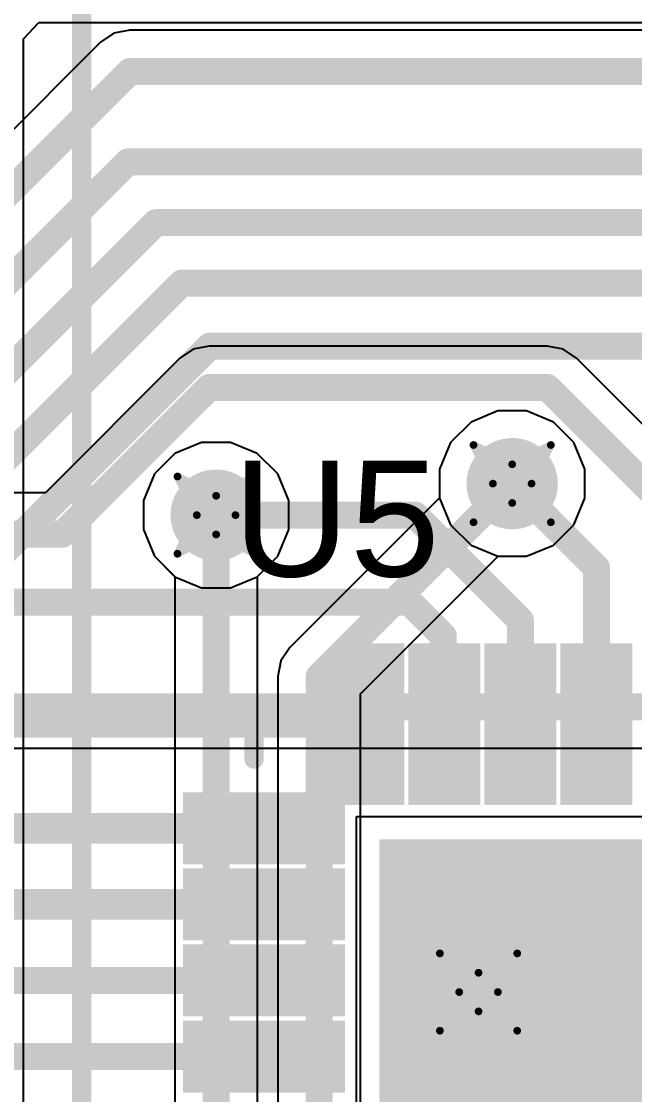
# Model space of a CAD drawing. Header units: inches. Extents: x -3 to 488, y -11 to 93.
# Drawn here: x 59.88 to 63.91, y 21.97 to 29.02 of the extents above; entities that cross this region are included whole.
import ezdxf

# ---------------------------------------------------------------- set-up
doc = ezdxf.new("R2010")
doc.units = ezdxf.units.IN
for name, color, linetype in [('Bottom Layer', 5, 'Continuous'), ('Drill Drawing', 1, 'Continuous'), ('Layer 1', 16, 'Continuous'), ('Layer 2', 76, 'Continuous'), ('Top Layer', 1, 'Continuous'), ('Top Overlay', 2, 'Continuous'), ('Top Paste', 8, 'Continuous'), ('Top Solder', 216, 'Continuous'), ('Via Holes', 16, 'Continuous')]:
    doc.layers.add(name, color=color, linetype=linetype)
doc.styles.add('Arial', font='', dxfattribs={"height": 0.2})
doc.styles.get('Arial').set_extended_font_data('Arial')

msp = doc.modelspace()

# ---------------------------------------------------------------- hatches: boundary and pattern name
at = {"layer": 'Bottom Layer'}
h = msp.add_hatch(color=5, dxfattribs=at)
edge = h.paths.add_edge_path()
edge.add_arc((63.1088, 25.981), 0.3, 0, 360)
h = msp.add_hatch(color=5, dxfattribs=at)
edge = h.paths.add_edge_path()
edge.add_arc((61.1633, 25.774), 0.3, 0, 360)
h = msp.add_hatch(color=5, dxfattribs=at)
edge = h.paths.add_edge_path()
edge.add_arc((62.8878, 22.6392), 0.3, 0, 360)
at = {"layer": 'Layer 1'}
h = msp.add_hatch(color=16, dxfattribs=at)
edge = h.paths.add_edge_path()
edge.add_arc((63.1088, 25.981), 0.3, 0, 360)
h = msp.add_hatch(color=16, dxfattribs=at)
edge = h.paths.add_edge_path()
edge.add_arc((61.1633, 25.774), 0.3, 0, 360)
h = msp.add_hatch(color=16, dxfattribs=at)
edge = h.paths.add_edge_path()
edge.add_arc((62.8878, 22.6392), 0.3, 0, 360)
at = {"layer": 'Layer 2'}
h = msp.add_hatch(color=76, dxfattribs=at)
edge = h.paths.add_edge_path()
edge.add_arc((63.1088, 25.981), 0.3, 0, 360)
h = msp.add_hatch(color=76, dxfattribs=at)
edge = h.paths.add_edge_path()
edge.add_arc((61.1633, 25.774), 0.3, 0, 360)
h = msp.add_hatch(color=76, dxfattribs=at)
edge = h.paths.add_edge_path()
edge.add_arc((62.8878, 22.6392), 0.3, 0, 360)
at = {"layer": 'Top Layer'}
h = msp.add_hatch(color=1, dxfattribs=at)
edge = h.paths.add_edge_path()
edge.add_arc((63.1088, 25.981), 0.3, 0, 360)
h = msp.add_hatch(color=1, dxfattribs=at)
edge = h.paths.add_edge_path()
edge.add_arc((61.1633, 25.774), 0.3, 0, 360)
for points in [[(62.2976, 24.8305), (62.2976, 23.9705), (62.0276, 23.9705), (62.0276, 24.8305)], [(62.7976, 24.8305), (62.7976, 23.9705), (62.5276, 23.9705), (62.5276, 24.8305)], [(63.2976, 24.8305), (63.2976, 23.9705), (63.0276, 23.9705), (63.0276, 24.8305)], [(63.7976, 24.8305), (63.7976, 23.9705), (63.5276, 23.9705), (63.5276, 24.8305)], [(61.9076, 23.5805), (61.0476, 23.5805), (61.0476, 23.8505), (61.9076, 23.8505)], [(65.4876, 20.3905), (62.3376, 20.3905), (62.3376, 23.5405), (65.4876, 23.5405)], [(61.9076, 23.0805), (61.0476, 23.0805), (61.0476, 23.3505), (61.9076, 23.3505)], [(61.9076, 22.5805), (61.0476, 22.5805), (61.0476, 22.8505), (61.9076, 22.8505)], [(61.9076, 22.0805), (61.0476, 22.0805), (61.0476, 22.3505), (61.9076, 22.3505)]]:
    msp.add_hatch(color=1, dxfattribs=at).paths.add_polyline_path(points)
h = msp.add_hatch(color=1, dxfattribs=at)
edge = h.paths.add_edge_path()
edge.add_arc((62.8878, 22.6392), 0.3, 0, 360)
at = {"layer": 'Top Paste'}
for points in [[(62.2976, 24.8305), (62.2976, 23.9705), (62.0276, 23.9705), (62.0276, 24.8305)], [(62.7976, 24.8305), (62.7976, 23.9705), (62.5276, 23.9705), (62.5276, 24.8305)], [(63.2976, 24.8305), (63.2976, 23.9705), (63.0276, 23.9705), (63.0276, 24.8305)], [(63.7976, 24.8305), (63.7976, 23.9705), (63.5276, 23.9705), (63.5276, 24.8305)], [(61.9076, 23.5805), (61.0476, 23.5805), (61.0476, 23.8505), (61.9076, 23.8505)], [(61.9076, 23.0805), (61.0476, 23.0805), (61.0476, 23.3505), (61.9076, 23.3505)], [(61.9076, 22.5805), (61.0476, 22.5805), (61.0476, 22.8505), (61.9076, 22.8505)], [(61.9076, 22.0805), (61.0476, 22.0805), (61.0476, 22.3505), (61.9076, 22.3505)]]:
    msp.add_hatch(color=8, dxfattribs=at).paths.add_polyline_path(points)
at = {"layer": 'Top Solder'}
for points in [[(62.3992, 24.9321), (62.3992, 23.8689), (61.926, 23.8689), (61.926, 24.9321)], [(62.8992, 24.9321), (62.8992, 23.8689), (62.426, 23.8689), (62.426, 24.9321)], [(63.3992, 24.9321), (63.3992, 23.8689), (62.926, 23.8689), (62.926, 24.9321)], [(63.8992, 24.9321), (63.8992, 23.8689), (63.426, 23.8689), (63.426, 24.9321)], [(62.0092, 23.4789), (60.946, 23.4789), (60.946, 23.9521), (62.0092, 23.9521)], [(65.5892, 20.2889), (62.236, 20.2889), (62.236, 23.6421), (65.5892, 23.6421)], [(62.0092, 22.9789), (60.946, 22.9789), (60.946, 23.4521), (62.0092, 23.4521)], [(62.0092, 22.4789), (60.946, 22.4789), (60.946, 22.9521), (62.0092, 22.9521)], [(62.0092, 21.9789), (60.946, 21.9789), (60.946, 22.4521), (62.0092, 22.4521)]]:
    msp.add_hatch(color=216, dxfattribs=at).paths.add_polyline_path(points)
at = {"layer": 'Via Holes'}
h = msp.add_hatch(color=7, dxfattribs=at)
edge = h.paths.add_edge_path()
edge.add_arc((63.1088, 25.981), 0.15, 0, 360)
h = msp.add_hatch(color=7, dxfattribs=at)
edge = h.paths.add_edge_path()
edge.add_arc((61.1633, 25.774), 0.15, 0, 360)
h = msp.add_hatch(color=7, dxfattribs=at)
edge = h.paths.add_edge_path()
edge.add_arc((62.8878, 22.6392), 0.15, 0, 360)

# ---------------------------------------------------------------- linework, layer by layer
at = {"layer": 'Bottom Layer'}
for p, q in [((60.4915, 28.9412), (60.4033, 28.8822)), ((60.5956, 28.9618), (60.4915, 28.9412)), ((65.0799, 28.9618), (60.5956, 28.9618)), ((60.4033, 28.8822), (58.5341, 27.013)), ((59.6387, 24.2419), (66.8904, 24.2419))]:
    msp.add_line(p, q, dxfattribs=at)
for points in [[(57.9661, 26.0604, 0.1778, 0.1778, 0), (60.5956, 28.6899, 0.1778, 0.1778, 0)], [(60.5956, 28.6899, 0.1778, 0.1778, 0), (65.4837, 28.6899, 0.1778, 0.1778, 0)], [(58.1504, 25.6626, 0.1778, 0.1778, 0), (60.5832, 28.0954, 0.1778, 0.1778, 0)], [(60.5832, 28.0954, 0.1778, 0.1778, 0), (66.2047, 28.0954, 0.1778, 0.1778, 0)], [(58.3311, 25.2596, 0.1778, 0.1778, 0), (60.7686, 27.6971, 0.1778, 0.1778, 0)], [(60.7686, 27.6971, 0.1778, 0.1778, 0), (66.0232, 27.6971, 0.1778, 0.1778, 0)], [(58.5017, 24.8633, 0.1778, 0.1778, 0), (60.9372, 27.2988, 0.1778, 0.1778, 0)], [(60.9372, 27.2988, 0.1778, 0.1778, 0), (65.5367, 27.2988, 0.1778, 0.1778, 0)], [(58.6465, 24.4094, 0.1778, 0.1778, 0), (61.1216, 26.8845, 0.1778, 0.1778, 0)], [(61.1216, 26.8845, 0.1778, 0.1778, 0), (65.0589, 26.8845, 0.1778, 0.1778, 0)], [(59.526, 24.5139, 0.1778, 0.1778, 0), (67.2942, 24.5139, 0.1778, 0.1778, 0)]]:
    msp.add_lwpolyline(points, format="xyseb", dxfattribs=at)
for points in [[(60.5511, 28.6899, 0.0889, 0.0889, 1), (60.64, 28.6899, 0.0889, 0.0889, 1)], [(60.5511, 28.6899, 0.0889, 0.0889, 1), (60.64, 28.6899, 0.0889, 0.0889, 1)], [(60.5388, 28.0954, 0.0889, 0.0889, 1), (60.6277, 28.0954, 0.0889, 0.0889, 1)], [(60.5388, 28.0954, 0.0889, 0.0889, 1), (60.6277, 28.0954, 0.0889, 0.0889, 1)], [(60.7241, 27.6971, 0.0889, 0.0889, 1), (60.813, 27.6971, 0.0889, 0.0889, 1)], [(60.7241, 27.6971, 0.0889, 0.0889, 1), (60.813, 27.6971, 0.0889, 0.0889, 1)], [(60.8927, 27.2988, 0.0889, 0.0889, 1), (60.9816, 27.2988, 0.0889, 0.0889, 1)], [(60.8927, 27.2988, 0.0889, 0.0889, 1), (60.9816, 27.2988, 0.0889, 0.0889, 1)], [(61.0772, 26.8845, 0.0889, 0.0889, 1), (61.1661, 26.8845, 0.0889, 0.0889, 1)], [(61.0772, 26.8845, 0.0889, 0.0889, 1), (61.1661, 26.8845, 0.0889, 0.0889, 1)]]:
    msp.add_lwpolyline(points, format="xyseb", close=True, dxfattribs=at)
at = {"layer": 'Drill Drawing'}
for points in [[(62.8548, 26.235, 0.0508, 0.0508, 0), (63.1088, 26.108, 0.0508, 0.0508, 0)], [(62.8548, 26.235, 0.0508, 0.0508, 0), (62.9818, 25.981, 0.0508, 0.0508, 0)], [(63.1088, 26.108, 0.0508, 0.0508, 0), (63.3628, 26.235, 0.0508, 0.0508, 0)], [(63.2358, 25.981, 0.0508, 0.0508, 0), (63.3628, 26.235, 0.0508, 0.0508, 0)], [(60.9093, 26.028, 0.0508, 0.0508, 0), (61.1633, 25.901, 0.0508, 0.0508, 0)], [(60.9093, 26.028, 0.0508, 0.0508, 0), (61.0363, 25.774, 0.0508, 0.0508, 0)], [(61.1633, 25.901, 0.0508, 0.0508, 0), (61.4173, 26.028, 0.0508, 0.0508, 0)], [(61.2903, 25.774, 0.0508, 0.0508, 0), (61.4173, 26.028, 0.0508, 0.0508, 0)], [(62.8548, 25.727, 0.0508, 0.0508, 0), (62.9818, 25.981, 0.0508, 0.0508, 0)], [(63.2358, 25.981, 0.0508, 0.0508, 0), (63.3628, 25.727, 0.0508, 0.0508, 0)], [(62.8548, 25.727, 0.0508, 0.0508, 0), (63.1088, 25.854, 0.0508, 0.0508, 0)], [(63.1088, 25.854, 0.0508, 0.0508, 0), (63.3628, 25.727, 0.0508, 0.0508, 0)], [(60.9093, 25.52, 0.0508, 0.0508, 0), (61.0363, 25.774, 0.0508, 0.0508, 0)], [(61.2903, 25.774, 0.0508, 0.0508, 0), (61.4173, 25.52, 0.0508, 0.0508, 0)], [(60.9093, 25.52, 0.0508, 0.0508, 0), (61.1633, 25.647, 0.0508, 0.0508, 0)], [(61.1633, 25.647, 0.0508, 0.0508, 0), (61.4173, 25.52, 0.0508, 0.0508, 0)], [(62.6338, 22.8932, 0.0508, 0.0508, 0), (62.8878, 22.7662, 0.0508, 0.0508, 0)], [(62.6338, 22.8932, 0.0508, 0.0508, 0), (62.7608, 22.6392, 0.0508, 0.0508, 0)], [(62.8878, 22.7662, 0.0508, 0.0508, 0), (63.1418, 22.8932, 0.0508, 0.0508, 0)], [(63.0148, 22.6392, 0.0508, 0.0508, 0), (63.1418, 22.8932, 0.0508, 0.0508, 0)], [(62.6338, 22.3852, 0.0508, 0.0508, 0), (62.7608, 22.6392, 0.0508, 0.0508, 0)], [(63.0148, 22.6392, 0.0508, 0.0508, 0), (63.1418, 22.3852, 0.0508, 0.0508, 0)], [(62.6338, 22.3852, 0.0508, 0.0508, 0), (62.8878, 22.5122, 0.0508, 0.0508, 0)], [(62.8878, 22.5122, 0.0508, 0.0508, 0), (63.1418, 22.3852, 0.0508, 0.0508, 0)]]:
    msp.add_lwpolyline(points, format="xyseb", dxfattribs=at)
for points in [[(62.8421, 26.235, 0.0254, 0.0254, 1), (62.8675, 26.235, 0.0254, 0.0254, 1)], [(62.8421, 26.235, 0.0254, 0.0254, 1), (62.8675, 26.235, 0.0254, 0.0254, 1)], [(63.3501, 26.235, 0.0254, 0.0254, 1), (63.3755, 26.235, 0.0254, 0.0254, 1)], [(63.3501, 26.235, 0.0254, 0.0254, 1), (63.3755, 26.235, 0.0254, 0.0254, 1)], [(63.0961, 26.108, 0.0254, 0.0254, 1), (63.1215, 26.108, 0.0254, 0.0254, 1)], [(63.0961, 26.108, 0.0254, 0.0254, 1), (63.1215, 26.108, 0.0254, 0.0254, 1)], [(60.8966, 26.028, 0.0254, 0.0254, 1), (60.922, 26.028, 0.0254, 0.0254, 1)], [(60.8966, 26.028, 0.0254, 0.0254, 1), (60.922, 26.028, 0.0254, 0.0254, 1)], [(61.4046, 26.028, 0.0254, 0.0254, 1), (61.43, 26.028, 0.0254, 0.0254, 1)], [(61.4046, 26.028, 0.0254, 0.0254, 1), (61.43, 26.028, 0.0254, 0.0254, 1)], [(62.9691, 25.981, 0.0254, 0.0254, 1), (62.9945, 25.981, 0.0254, 0.0254, 1)], [(62.9691, 25.981, 0.0254, 0.0254, 1), (62.9945, 25.981, 0.0254, 0.0254, 1)], [(63.2231, 25.981, 0.0254, 0.0254, 1), (63.2485, 25.981, 0.0254, 0.0254, 1)], [(63.2231, 25.981, 0.0254, 0.0254, 1), (63.2485, 25.981, 0.0254, 0.0254, 1)], [(61.1506, 25.901, 0.0254, 0.0254, 1), (61.176, 25.901, 0.0254, 0.0254, 1)], [(61.1506, 25.901, 0.0254, 0.0254, 1), (61.176, 25.901, 0.0254, 0.0254, 1)], [(63.0961, 25.854, 0.0254, 0.0254, 1), (63.1215, 25.854, 0.0254, 0.0254, 1)], [(63.0961, 25.854, 0.0254, 0.0254, 1), (63.1215, 25.854, 0.0254, 0.0254, 1)], [(61.0236, 25.774, 0.0254, 0.0254, 1), (61.049, 25.774, 0.0254, 0.0254, 1)], [(61.0236, 25.774, 0.0254, 0.0254, 1), (61.049, 25.774, 0.0254, 0.0254, 1)], [(61.2776, 25.774, 0.0254, 0.0254, 1), (61.303, 25.774, 0.0254, 0.0254, 1)], [(61.2776, 25.774, 0.0254, 0.0254, 1), (61.303, 25.774, 0.0254, 0.0254, 1)], [(62.8421, 25.727, 0.0254, 0.0254, 1), (62.8675, 25.727, 0.0254, 0.0254, 1)], [(62.8421, 25.727, 0.0254, 0.0254, 1), (62.8675, 25.727, 0.0254, 0.0254, 1)], [(63.3501, 25.727, 0.0254, 0.0254, 1), (63.3755, 25.727, 0.0254, 0.0254, 1)], [(63.3501, 25.727, 0.0254, 0.0254, 1), (63.3755, 25.727, 0.0254, 0.0254, 1)], [(61.1506, 25.647, 0.0254, 0.0254, 1), (61.176, 25.647, 0.0254, 0.0254, 1)], [(61.1506, 25.647, 0.0254, 0.0254, 1), (61.176, 25.647, 0.0254, 0.0254, 1)], [(60.8966, 25.52, 0.0254, 0.0254, 1), (60.922, 25.52, 0.0254, 0.0254, 1)], [(60.8966, 25.52, 0.0254, 0.0254, 1), (60.922, 25.52, 0.0254, 0.0254, 1)], [(61.4046, 25.52, 0.0254, 0.0254, 1), (61.43, 25.52, 0.0254, 0.0254, 1)], [(61.4046, 25.52, 0.0254, 0.0254, 1), (61.43, 25.52, 0.0254, 0.0254, 1)], [(62.6211, 22.8932, 0.0254, 0.0254, 1), (62.6465, 22.8932, 0.0254, 0.0254, 1)], [(62.6211, 22.8932, 0.0254, 0.0254, 1), (62.6465, 22.8932, 0.0254, 0.0254, 1)], [(63.1291, 22.8932, 0.0254, 0.0254, 1), (63.1545, 22.8932, 0.0254, 0.0254, 1)], [(63.1291, 22.8932, 0.0254, 0.0254, 1), (63.1545, 22.8932, 0.0254, 0.0254, 1)], [(62.8751, 22.7662, 0.0254, 0.0254, 1), (62.9005, 22.7662, 0.0254, 0.0254, 1)], [(62.8751, 22.7662, 0.0254, 0.0254, 1), (62.9005, 22.7662, 0.0254, 0.0254, 1)], [(62.7481, 22.6392, 0.0254, 0.0254, 1), (62.7735, 22.6392, 0.0254, 0.0254, 1)], [(62.7481, 22.6392, 0.0254, 0.0254, 1), (62.7735, 22.6392, 0.0254, 0.0254, 1)], [(63.0021, 22.6392, 0.0254, 0.0254, 1), (63.0275, 22.6392, 0.0254, 0.0254, 1)], [(63.0021, 22.6392, 0.0254, 0.0254, 1), (63.0275, 22.6392, 0.0254, 0.0254, 1)], [(62.8751, 22.5122, 0.0254, 0.0254, 1), (62.9005, 22.5122, 0.0254, 0.0254, 1)], [(62.8751, 22.5122, 0.0254, 0.0254, 1), (62.9005, 22.5122, 0.0254, 0.0254, 1)], [(62.6211, 22.3852, 0.0254, 0.0254, 1), (62.6465, 22.3852, 0.0254, 0.0254, 1)], [(62.6211, 22.3852, 0.0254, 0.0254, 1), (62.6465, 22.3852, 0.0254, 0.0254, 1)], [(63.1291, 22.3852, 0.0254, 0.0254, 1), (63.1545, 22.3852, 0.0254, 0.0254, 1)], [(63.1291, 22.3852, 0.0254, 0.0254, 1), (63.1545, 22.3852, 0.0254, 0.0254, 1)]]:
    msp.add_lwpolyline(points, format="xyseb", close=True, dxfattribs=at)
at = {"layer": 'Layer 1'}
for p, q in [((63.0137, 26.4588), (62.8381, 26.3861)), ((63.2038, 26.4588), (63.0137, 26.4588)), ((63.3794, 26.3861), (63.2038, 26.4588)), ((62.8381, 26.3861), (62.7037, 26.2517)), ((63.5138, 26.2517), (63.3794, 26.3861)), ((61.0682, 26.2518), (60.8926, 26.1791)), ((61.2583, 26.2518), (61.0682, 26.2518)), ((61.4339, 26.1791), (61.2583, 26.2518)), ((62.7037, 26.2517), (62.631, 26.0761)), ((63.5866, 26.0761), (63.5138, 26.2517)), ((60.8926, 26.1791), (60.7582, 26.0447)), ((61.5683, 26.0447), (61.4339, 26.1791)), ((60.7582, 26.0447), (60.6855, 25.8691)), ((61.6411, 25.8691), (61.5683, 26.0447)), ((62.631, 26.0761), (62.631, 25.886)), ((63.5866, 25.886), (63.5866, 26.0761)), ((62.631, 25.886), (62.7037, 25.7104)), ((63.5138, 25.7104), (63.5866, 25.886)), ((60.6855, 25.8691), (60.6855, 25.679)), ((61.6411, 25.679), (61.6411, 25.8691)), ((60.6855, 25.679), (60.7582, 25.5034)), ((61.5683, 25.5034), (61.6411, 25.679)), ((62.7037, 25.7104), (62.8381, 25.576)), ((63.3794, 25.576), (63.5138, 25.7104)), ((62.8381, 25.576), (63.0137, 25.5032)), ((63.2038, 25.5032), (63.3794, 25.576)), ((60.7582, 25.5034), (60.8926, 25.369)), ((61.4339, 25.369), (61.5683, 25.5034)), ((63.0137, 25.5032), (63.2038, 25.5032)), ((60.8926, 25.369), (61.0682, 25.2962)), ((61.2583, 25.2962), (61.4339, 25.369)), ((61.0682, 25.2962), (61.2583, 25.2962))]:
    msp.add_line(p, q, dxfattribs=at)
at = {"layer": 'Layer 2'}
for p, q in [((59.8967, 28.9047), (59.9974, 29.0111)), ((59.9974, 29.0111), (64.9632, 29.0111)), ((59.8967, 20.8499), (59.8967, 28.9047)), ((63.0137, 26.4588), (62.8381, 26.3861)), ((63.2038, 26.4588), (63.0137, 26.4588)), ((63.3794, 26.3861), (63.2038, 26.4588)), ((62.8381, 26.3861), (62.7037, 26.2517)), ((63.5138, 26.2517), (63.3794, 26.3861)), ((61.0682, 26.2518), (60.8926, 26.1791)), ((61.2583, 26.2518), (61.0682, 26.2518)), ((61.4339, 26.1791), (61.2583, 26.2518)), ((62.7037, 26.2517), (62.631, 26.0761)), ((63.5866, 26.0761), (63.5138, 26.2517)), ((60.8926, 26.1791), (60.7582, 26.0447)), ((61.5683, 26.0447), (61.4339, 26.1791)), ((60.7582, 26.0447), (60.6855, 25.8691)), ((61.6411, 25.8691), (61.5683, 26.0447)), ((62.631, 26.0761), (62.631, 25.8878)), ((63.5866, 25.886), (63.5866, 26.0761)), ((62.631, 25.8878), (61.6482, 24.905)), ((63.5138, 25.7104), (63.5866, 25.886)), ((60.6855, 25.8691), (60.6855, 25.679)), ((61.6411, 25.679), (61.6411, 25.8691)), ((60.6855, 25.679), (60.7582, 25.5034)), ((61.5683, 25.5034), (61.6411, 25.679)), ((63.3794, 25.576), (63.5138, 25.7104)), ((63.2038, 25.5032), (63.3794, 25.576)), ((60.7582, 25.5034), (60.8914, 25.3702)), ((61.4352, 25.3702), (61.5683, 25.5034)), ((62.1124, 24.6001), (63.0155, 25.5032)), ((63.0155, 25.5032), (63.2038, 25.5032)), ((60.8914, 25.3702), (60.8914, 10.6206)), ((61.4352, 9.2426), (61.4352, 25.3702)), ((61.6482, 24.905), (61.5892, 24.8168)), ((61.5892, 24.8168), (61.5685, 24.7127)), ((61.5685, 24.7127), (61.5685, 9.1789)), ((62.1124, 10.6206), (62.1124, 24.6001))]:
    msp.add_line(p, q, dxfattribs=at)
for points in [[(61.8404, 24.7127, 0.1778, 0.1778, 0), (63.1088, 25.981, 0.1778, 0.1778, 0)], [(61.1633, 3.4803, 0.1778, 0.1778, 0), (61.1633, 25.774, 0.1778, 0.1778, 0)], [(61.8404, 8.6466, 0.1778, 0.1778, 0), (61.8404, 24.7127, 0.1778, 0.1778, 0)]]:
    msp.add_lwpolyline(points, format="xyseb", dxfattribs=at)
for points in [[(63.0643, 25.981, 0.0889, 0.0889, 1), (63.1532, 25.981, 0.0889, 0.0889, 1)], [(61.1188, 25.774, 0.0889, 0.0889, 1), (61.2077, 25.774, 0.0889, 0.0889, 1)], [(61.796, 24.7127, 0.0889, 0.0889, 1), (61.8849, 24.7127, 0.0889, 0.0889, 1)], [(61.796, 24.7127, 0.0889, 0.0889, 1), (61.8849, 24.7127, 0.0889, 0.0889, 1)]]:
    msp.add_lwpolyline(points, format="xyseb", close=True, dxfattribs=at)
at = {"layer": 'Top Layer'}
for p, q in [((61.1175, 26.8852), (61.0134, 26.8645)), ((63.3396, 26.8852), (61.1175, 26.8852)), ((63.4436, 26.8645), (63.3396, 26.8852)), ((60.9252, 26.8056), (60.0412, 25.9216)), ((61.0134, 26.8645), (60.9252, 26.8056)), ((63.5318, 26.8056), (63.4436, 26.8645)), ((64.0506, 26.2868), (63.5318, 26.8056)), ((60.0412, 25.9216), (55.0181, 25.9216)), ((62.0854, 22.9027), (62.0854, 23.7927)), ((62.0854, 23.7927), (65.7398, 23.7927)), ((62.0854, 21.9027), (62.0854, 22.9027))]:
    msp.add_line(p, q, dxfattribs=at)
for points in [[(60.1538, 25.6496, 0.1778, 0.1778, 0), (61.1175, 26.6133, 0.1778, 0.1778, 0)], [(61.1175, 26.6133, 0.1778, 0.1778, 0), (63.3396, 26.6133, 0.1778, 0.1778, 0)], [(63.3396, 26.6133, 0.1778, 0.1778, 0), (64.1626, 25.7902, 0.1778, 0.1778, 0)], [(63.1088, 25.981, 0.1778, 0.1778, 0), (63.6626, 25.4272, 0.1778, 0.1778, 0)], [(61.1633, 25.774, 0.1778, 0.1778, 0), (62.4708, 25.774, 0.1778, 0.1778, 0)], [(62.4708, 25.774, 0.1778, 0.1778, 0), (63.1626, 25.0823, 0.1778, 0.1778, 0)], [(55.0181, 25.6496, 0.1778, 0.1778, 0), (60.1538, 25.6496, 0.1778, 0.1778, 0)], [(63.6626, 24.4005, 0.1778, 0.1778, 0), (63.6626, 25.4272, 0.1778, 0.1778, 0)], [(55.7865, 25.2016, 0.1778, 0.1778, 0), (62.4338, 25.2016, 0.1778, 0.1778, 0)], [(62.4338, 25.2016, 0.1778, 0.1778, 0), (62.6555, 24.9799, 0.1778, 0.1778, 0)], [(63.1626, 24.4005, 0.1778, 0.1778, 0), (63.1626, 25.0823, 0.1778, 0.1778, 0)], [(62.6555, 24.4077, 0.1778, 0.1778, 0), (62.6555, 24.9799, 0.1778, 0.1778, 0)], [(56.9038, 24.4005, 0.1778, 0.1778, 0), (62.1626, 24.4005, 0.1778, 0.1778, 0)], [(62.6555, 24.4077, 0.1778, 0.1778, 0), (62.6626, 24.4005, 0.1778, 0.1778, 0)], [(58.5332, 23.7155, 0.2032, 0.2032, 0), (61.6989, 23.7155, 0.2032, 0.2032, 0)], [(59.3835, 23.2155, 0.2032, 0.2032, 0), (61.4776, 23.2155, 0.2032, 0.2032, 0)], [(59.7528, 22.7155, 0.1778, 0.1778, 0), (61.4776, 22.7155, 0.1778, 0.1778, 0)], [(59.7828, 22.2155, 0.1778, 0.1778, 0), (61.4776, 22.2155, 0.1778, 0.1778, 0)]]:
    msp.add_lwpolyline(points, format="xyseb", dxfattribs=at)
for points in [[(61.0731, 26.6133, 0.0889, 0.0889, 1), (61.162, 26.6133, 0.0889, 0.0889, 1)], [(61.0731, 26.6133, 0.0889, 0.0889, 1), (61.162, 26.6133, 0.0889, 0.0889, 1)], [(63.2951, 26.6133, 0.0889, 0.0889, 1), (63.384, 26.6133, 0.0889, 0.0889, 1)], [(63.2951, 26.6133, 0.0889, 0.0889, 1), (63.384, 26.6133, 0.0889, 0.0889, 1)], [(63.0643, 25.981, 0.0889, 0.0889, 1), (63.1532, 25.981, 0.0889, 0.0889, 1)], [(61.1188, 25.774, 0.0889, 0.0889, 1), (61.2077, 25.774, 0.0889, 0.0889, 1)], [(62.4264, 25.774, 0.0889, 0.0889, 1), (62.5153, 25.774, 0.0889, 0.0889, 1)], [(62.4264, 25.774, 0.0889, 0.0889, 1), (62.5153, 25.774, 0.0889, 0.0889, 1)], [(60.1094, 25.6496, 0.0889, 0.0889, 1), (60.1983, 25.6496, 0.0889, 0.0889, 1)], [(60.1094, 25.6496, 0.0889, 0.0889, 1), (60.1983, 25.6496, 0.0889, 0.0889, 1)], [(63.6182, 25.4272, 0.0889, 0.0889, 1), (63.7071, 25.4272, 0.0889, 0.0889, 1)], [(63.6182, 25.4272, 0.0889, 0.0889, 1), (63.7071, 25.4272, 0.0889, 0.0889, 1)], [(62.3894, 25.2016, 0.0889, 0.0889, 1), (62.4783, 25.2016, 0.0889, 0.0889, 1)], [(62.3894, 25.2016, 0.0889, 0.0889, 1), (62.4783, 25.2016, 0.0889, 0.0889, 1)], [(63.1182, 25.0823, 0.0889, 0.0889, 1), (63.2071, 25.0823, 0.0889, 0.0889, 1)], [(63.1182, 25.0823, 0.0889, 0.0889, 1), (63.2071, 25.0823, 0.0889, 0.0889, 1)], [(62.611, 24.9799, 0.0889, 0.0889, 1), (62.6999, 24.9799, 0.0889, 0.0889, 1)], [(62.611, 24.9799, 0.0889, 0.0889, 1), (62.6999, 24.9799, 0.0889, 0.0889, 1)], [(62.1182, 24.4005, 0.0889, 0.0889, 1), (62.2071, 24.4005, 0.0889, 0.0889, 1)], [(62.611, 24.4077, 0.0889, 0.0889, 1), (62.6999, 24.4077, 0.0889, 0.0889, 1)], [(62.611, 24.4077, 0.0889, 0.0889, 1), (62.6999, 24.4077, 0.0889, 0.0889, 1)], [(62.6182, 24.4005, 0.0889, 0.0889, 1), (62.7071, 24.4005, 0.0889, 0.0889, 1)], [(63.1182, 24.4005, 0.0889, 0.0889, 1), (63.2071, 24.4005, 0.0889, 0.0889, 1)], [(63.6182, 24.4005, 0.0889, 0.0889, 1), (63.7071, 24.4005, 0.0889, 0.0889, 1)], [(61.6481, 23.7155, 0.1016, 0.1016, 1), (61.7497, 23.7155, 0.1016, 0.1016, 1)], [(61.4268, 23.2155, 0.1016, 0.1016, 1), (61.5284, 23.2155, 0.1016, 0.1016, 1)], [(61.4332, 22.7155, 0.0889, 0.0889, 1), (61.5221, 22.7155, 0.0889, 0.0889, 1)], [(61.4332, 22.2155, 0.0889, 0.0889, 1), (61.5221, 22.2155, 0.0889, 0.0889, 1)]]:
    msp.add_lwpolyline(points, format="xyseb", close=True, dxfattribs=at)
at = {"layer": 'Top Overlay'}
for points in [[(60.2789, 17.7248, 0.127, 0.127, 0), (60.2789, 29.8436, 0.127, 0.127, 0)], [(61.4126, 24.4655, 0.127, 0.127, 0), (61.7076, 24.4655, 0.127, 0.127, 0)], [(61.4126, 24.1705, 0.127, 0.127, 0), (61.4126, 24.4655, 0.127, 0.127, 0)]]:
    msp.add_lwpolyline(points, format="xyseb", dxfattribs=at)
for points in [[(61.3809, 24.4655, 0.0635, 0.0635, 1), (61.4444, 24.4655, 0.0635, 0.0635, 1)], [(61.3809, 24.4655, 0.0635, 0.0635, 1), (61.4444, 24.4655, 0.0635, 0.0635, 1)], [(61.6759, 24.4655, 0.0635, 0.0635, 1), (61.7394, 24.4655, 0.0635, 0.0635, 1)], [(61.3809, 24.1705, 0.0635, 0.0635, 1), (61.4444, 24.1705, 0.0635, 0.0635, 1)]]:
    msp.add_lwpolyline(points, format="xyseb", close=True, dxfattribs=at)

# ---------------------------------------------------------------- texts
at = {"layer": 'Top Overlay', "style": 'Arial'}
msp.add_text('U5', height=0.762, dxfattribs=at).set_placement((61.2728, 25.3709))

doc.saveas('drawing.dxf')
